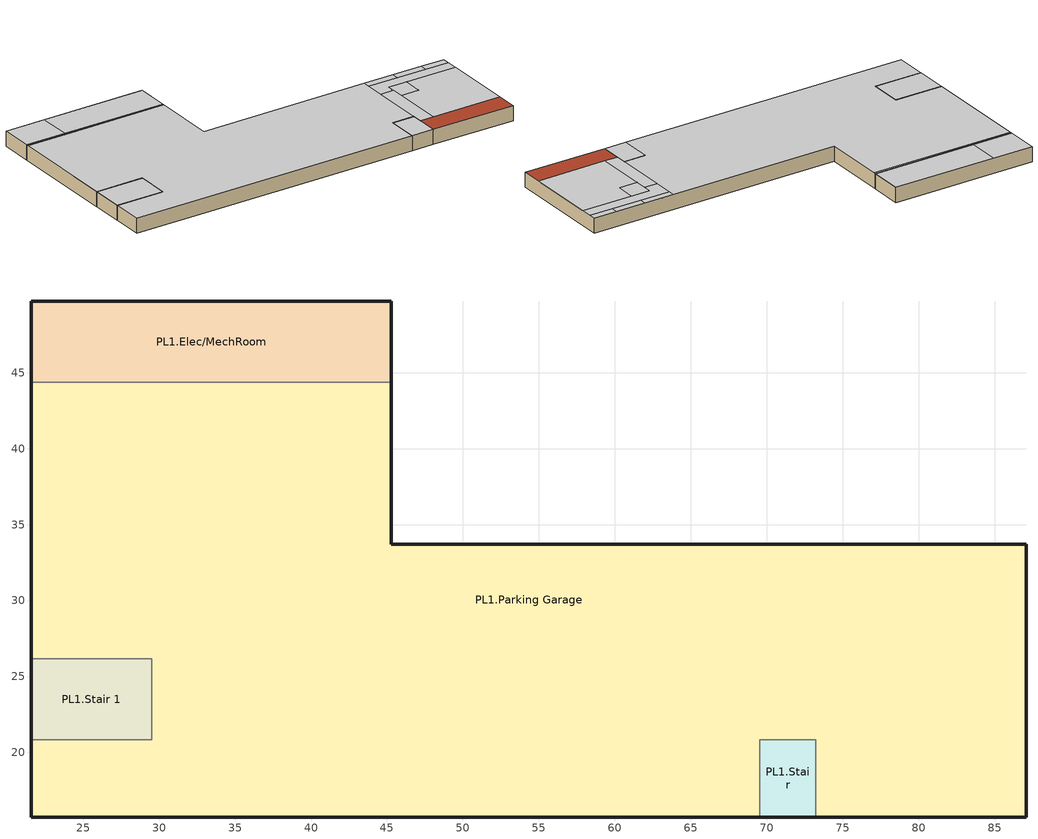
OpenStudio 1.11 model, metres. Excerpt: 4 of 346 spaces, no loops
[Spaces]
PL1.Parking Garage
 floor ground: 45.27,44.37 45.27,33.69 87.09,33.69 87.09,15.75 73.24,15.75 73.24,20.83 69.53,20.83 69.53,15.75 21.57,15.75 21.57,20.83 29.52,20.83 29.52,26.17 21.57,26.17 21.57,44.37 z0
 wall outside: 21.57,44.37 21.57,26.17 / 73.24,15.75 87.09,15.75 87.09,33.69 45.27,33.69 45.27,44.37 / 21.57,20.83 21.57,15.75 69.53,15.75 z0:2.44
 wall to PL1.Elec/MechRoom: 45.27,44.37 21.57,44.37 z0:2.44
 wall to PL1.Stair: 69.53,15.75 69.53,20.83 73.24,20.83 73.24,19.14 73.24,15.75 z0:2.44
 wall to PL1.Stair 1: 21.57,26.17 29.52,26.17 29.52,20.83 21.57,20.83 z0:2.44
 ceiling to 1.Elec/MechRoom 4: 28.27,44.08 28.27,44.37 21.57,44.37 21.57,44.08 z2.44
 ceiling to 1.Corridor 1: 75.43,29.48 75.43,30.73 87.09,30.73 87.09,32.53 73.24,32.53 73.24,29.48 z2.44
 ceiling to 1.Restroom: 87.09,32.53 87.09,33.69 83.14,33.69 83.14,32.53 z2.44
 ceiling to 1.Elec/MechRoom 2: 45.27,44.08 45.27,44.37 28.27,44.37 28.27,44.08 z2.44
 ceiling to 1.Corridor 2: 75.43,19.14 75.43,29.48 73.24,29.48 73.24,19.14 z2.44
 ceiling to 1.Elec/MechRoom 5: 78.22,32.53 78.22,33.69 73.24,33.69 73.24,32.53 z2.44
 ceiling to 1.Retail: 87.09,19.14 87.09,30.73 78.6,30.73 78.6,27.51 75.43,27.51 75.43,19.14 z2.44
 ceiling to 1.Storage 2: 78.6,27.51 78.6,30.73 75.43,30.73 75.43,27.51 z2.44
 ceiling to 1.Elec/MechRoom 3: 83.14,32.53 83.14,33.69 78.22,33.69 78.22,32.53 z2.44
 ceiling to 1.Parking Garage: 69.53,15.75 69.53,20.83 73.24,20.83 73.24,33.69 45.27,33.69 45.27,44.08 21.57,44.08 21.57,26.17 29.52,26.17 29.52,20.83 21.57,20.83 21.57,15.75 z2.44
 roof outside: 87.09,15.75 87.09,19.14 73.24,19.14 73.24,15.75 z2.44
PL1.Stair
 floor ground: 73.24,20.83 73.24,15.75 69.53,15.75 69.53,20.83 z0
 wall outside: 69.53,15.75 73.24,15.75 z0:2.44
 ceiling to 1.Stair 3: 73.24,15.75 73.24,20.83 69.53,20.83 69.53,15.75 z2.44
PL1.Stair 1
 floor ground: 29.52,26.17 29.52,20.83 21.57,20.83 21.57,26.17 z0
 wall outside: 21.57,26.17 21.57,20.83 z0:2.44
 ceiling to 1.Stair 2: 29.52,20.83 29.52,26.17 21.57,26.17 21.57,20.83 z2.44
PL1.Elec/MechRoom
 floor ground: 45.27,49.72 45.27,44.37 21.57,44.37 21.57,49.72 z0
 wall outside: 45.27,44.37 45.27,49.72 21.57,49.72 21.57,44.37 z0:2.44
 ceiling to 1.Elec/MechRoom 2: 45.27,44.37 45.27,49.72 28.27,49.72 28.27,44.37 z2.44
 ceiling to 1.Elec/MechRoom 4: 28.27,44.37 28.27,49.72 21.57,49.72 21.57,44.37 z2.44
[Schedule:Day]
Retail ClgSetp Rule 2 Day Schedule: 6, 0, 30, 22, 0, 24, 24, 0, 30
Retail HtgSetp Rule 1 Day Schedule: 8, 0, 15.6, 19, 0, 21, 24, 0, 15.6
Retail ClgSetp Rule 1 Day Schedule: 8, 0, 30, 19, 0, 24, 24, 0, 30
[Schedule:Constant]
Always On Discrete 2: Value=1
[Curve:Biquadratic]
Name | Coefficient1 Constant | Coefficient2 x | Coefficient3 x**2 | Coefficient4 y | Coefficient5 y**2 | Coefficient6 x*y | Minimum Value of x | Maximum Value of x | Minimum Value of y | Maximum Value of y | Input Unit Type for X | Input Unit Type for Y | Output Unit Type
VRF System HeatingLengthCorrectionFactor | 1 | 0 | 0 | 0 | 0 | 0 | 0 | 1 | 0 | 1 | Dimensionless | Dimensionless | Dimensionless
VRF System Heat Recovery Cooling Cap Modifier; VRF System Heat Recovery Heating Cap Modifier | 0.9 | 0 | 0 | 0 | 0 | 0 | 0 | 1 | 0 | 1 | Dimensionless | Dimensionless | Dimensionless
VRF System Heat Recovery Cooling Energy Modifier; VRF System Heat Recovery Heating Energy Modifier | 1.1 | 0 | 0 | 0 | 0 | 0 | 0 | 1 | 0 | 1 | Dimensionless | Dimensionless | Dimensionless
vrfCoolCapFT | -0.314426 | 0.0720863 | -0.000228509 | 0.000984 | 0 | -4.92e-05 | 13.89 | 24 | -5 | 23
vrfCoolCapFTHi | -0.317985 | 0.130784 | -0.00252341 | -0.00256 | 2.8e-005 | -0.000328 | 13.89 | 24 | 16 | 43
vrfCoolEIRFT | 0.147471 | 0.0323369 | -0.000787678 | 0.00583294 | -3.03e-05 | 1.52115e-05 | 13.89 | 24 | -5 | 23
vrfCoolEIRFTHi | -1.1307 | 0.120942 | -0.00256152 | 0.0212433 | 0.000152 | -0.000305803 | 13.89 | 24 | 16 | 43
vrfHeatCapFT | 0.917807 | 0.00622275 | -0.000181178 | 0.025 | 0.000369 | -3.53e-06 | 16.11 | 23.89 | -20 | 6.11
vrfHeatCapFTHi | 1.56845 | -0.0233141 | -0.000179702 | 0.00586 | -5.88e-05 | -0.000226 | 16.11 | 23.89 | -2.22 | 13.33
vrfHeatEIRFT | 0.878338 | 0.0146076 | -3.02682e-05 | 0.00159161 | -0.000332 | -0.00108643 | 16.11 | 23.89 | -20 | 6.11
vrfHeatEIRFTHi | 1.18788 | 0.00732284 | -0.000327618 | -0.0385294 | 0.000457 | 9.25885e-05 | 16.11 | 23.89 | -2.22 | 13.33
coolingLengthCorrectionFactor | 1.06938 | -0.0014951 | 2.56e-06 | -0.11511 | 0.0511169 | -0.0004369 | 8 | 175 | 0.5 | 1.5
[Curve:Quadratic]
Name | Coefficient1 Constant | Coefficient2 x | Coefficient3 x**2 | Minimum Value of x | Maximum Value of x | Minimum Curve Output | Maximum Curve Output
coolingEIRHiPLR | 1 | 0 | 0 | 1 | 1.5
vrfCPLFFPLR | 0.85 | 0.15 | 0 | 0 | 1 | 1 | 1.2
heatingEIRHiPLR | 2.42944 | -2.23589 | 0.806452 | 1 | 1.5
[Curve:Cubic]
Name | Coefficient1 Constant | Coefficient2 x | Coefficient3 x**2 | Coefficient4 x**3 | Minimum Value of x | Maximum Value of x
Fan On Off Efficiency Curve 7; Fan On Off Efficiency Curve 8; Fan On Off Efficiency Curve 9; Fan On Off Efficiency Curve 10; Fan On Off Efficiency Curve 11; Fan On Off Efficiency Curve 12 | 1 | 0 | 0 | 0 | 0 | 1
vrfCoolCapFTBoundary | 145.545 | -5.73518 | 0 | 0 | 13.89 | 24
vrfCoolEIRFTBoundary | 64.9842 | -4.00693 | 0.0821329 | 0 | 15 | 24
coolingEIRLowPLR | 0.462812 | -1.04024 | 2.17491 | -0.597482 | 0 | 1
vrfHeatCapFTBoundary | 20.6866 | -0.65201 | -0.012983 | 0 | 16.11 | 23.89
vrfHeatEIRFTBoundary | 12.4892 | 0.371878 | -0.0418198 | 0 | 16.11 | 23.89
heatingEIRLowPLR | 0.140009 | 0.6415 | 0.133905 | 0.0845859 | 0 | 1
[Curve:Exponent] Coefficient1 Constant=1; Coefficient2 Constant=0; Coefficient3 Constant=0; Minimum Value of x=0; Maximum Value of x=1
Fan On Off Power Curve 3; Fan On Off Power Curve 4; Fan On Off Power Curve 5; Fan On Off Power Curve 6; Fan On Off Power Curve 7; Fan On Off Power Curve 8
[Curve:Linear] Minimum Value of x=1; Maximum Value of x=1.5; Minimum Curve Output=1
Name | Coefficient1 Constant | Coefficient2 x | Maximum Curve Output
coolingCombRatio | 0.618055 | 0.381945 | 1.2
heatingCombRatio | 0.96034 | 0.03966 | 1.23
